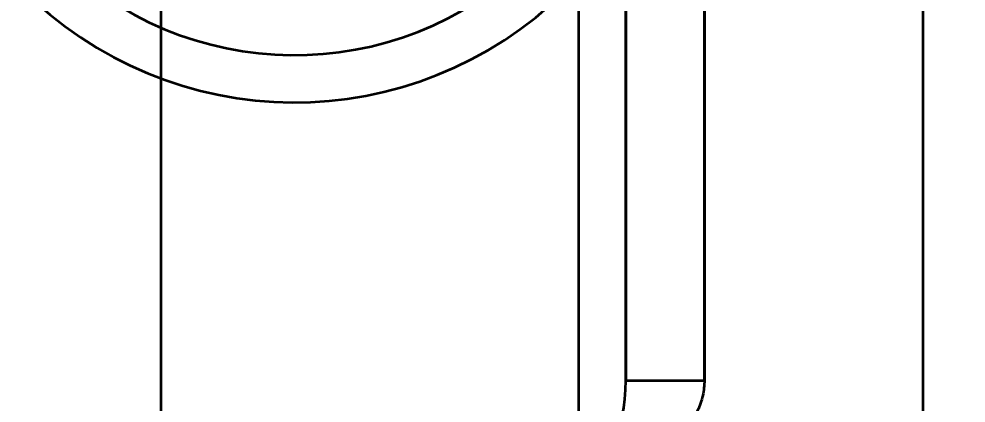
# Model space of a CAD drawing. Header units: millimetres. Extents: x -176 to 3932, y -325 to 2058.
# Drawn here: x 106.7 to 167, y 66.4 to 90.8 of the extents above; entities that cross this region are included whole.
import ezdxf

# ---------------------------------------------------------------- set-up
doc = ezdxf.new("R2010")
doc.units = ezdxf.units.MM
doc.styles.get("Standard").update_dxf_attribs({"font": 'arial.ttf'})
doc.dimstyles.new('CGJ', dxfattribs={"dimscale": 13, "dimtxt": 2.25, "dimasz": 2.25, "dimexe": 1, "dimexo": 1.25, "dimgap": 1.15, "dimtad": 1, "dimtoh": 1, "dimdec": 1, "dimdsep": 46, "dimtxsty": 'Standard', "dimcen": 0, "dimclrd": 2, "dimclre": 2, "dimclrt": 2, "dimadec": 0, "dimazin": 0, "dimtfac": 1, "dimtdec": 1, "dimtmove": 0, "dimatfit": 0, "dimfxl": 1, "dimtolj": 1, "dimtzin": 0, "dimlwe": -1, "dimarcsym": 2})

# ---------------------------------------------------------------- blocks, each defined once
blk = doc.blocks.new('Drawing View5')
at = {"color": 7, "linetype": 'Continuous', "lineweight": 35}
for p, q in [((-128.4, 202), (-128.4, -278)), ((-128.4, 202), (-128.4, -278)), ((-93.814, -270.172), (-93.814, 194.172)), ((-101.814, -276.062), (-101.814, -75)), ((-101.814, -276.062), (-101.814, -75)), ((-98.814, -270.172), (-98.814, -75)), ((-98.814, -236.8), (-98.814, -270.172)), ((-93.814, -236.8), (-93.814, -270.172)), ((-79.9, -285.73), (-79.9, -237.441)), ((-79.9, -288), (-79.9, -239.711)), ((-98.814, -270.172), (-93.814, -270.172))]:
    blk.add_line(p, q, dxfattribs=at)
for radius, end in [(24.5, 314.6585), (24.5, 314.6585), (21.5, 314.29926)]:
    blk.add_arc((-119.9, -228), radius, 134.6585, end, dxfattribs=at)
blk.add_ellipse((-101.814, -270.172), major_axis=(0, 5.889), ratio=0.5094, start_param=3.141593, end_param=4.712389, dxfattribs=at)
blk.add_open_spline([(-93.814, -270.172), (-93.819, -270.334), (-93.83, -270.658), (-93.915, -271.142), (-94.051, -271.622), (-94.242, -272.094), (-94.491, -272.563), (-94.803, -273.025), (-95.179, -273.477), (-95.616, -273.909), (-96.082, -274.291), (-96.565, -274.624), (-97.053, -274.912), (-97.579, -275.176), (-98.141, -275.412), (-98.741, -275.617), (-99.374, -275.787), (-100.031, -275.921), (-100.663, -276.006), (-101.259, -276.053), (-101.629, -276.059), (-101.814, -276.062)], degree=3, knots=[0, 0, 0, 0, 0.0578832, 0.115972, 0.1741176, 0.2321815, 0.2900439, 0.3500435, 0.4102419, 0.4704036, 0.5303531, 0.5789706, 0.6277481, 0.6764954, 0.7250715, 0.7740538, 0.823275, 0.8724637, 0.9214016, 0.9607011, 1, 1, 1, 1], dxfattribs=at)
blk = doc.blocks.new('*D61')
at = {"color": 2, "transparency": 16777216}
for p, q in [((2.716, 8.75), (2.716, -153.5)), ((1502.716, 8.75), (1502.716, -153.5))]:
    blk.add_line(p, q, dxfattribs=at)
at = {"color": 2, "lineweight": -2, "transparency": 16777216}
blk.add_line((31.966, -140.5), (1473.466, -140.5), dxfattribs=at)
at = {"color": 2, "lineweight": -3, "transparency": 16777216}
for points in [[(31.966, -135.625), (31.966, -145.375), (2.716, -140.5)], [(1473.466, -135.625), (1473.466, -145.375), (1502.716, -140.5)]]:
    blk.add_solid(points, dxfattribs=at)
at = {"layer": 'Defpoints', "color": 0, "lineweight": -3, "transparency": 16777216}
for p in [(2.716, 25), (1502.716, 25), (1502.716, -140.5)]:
    blk.add_point(p, dxfattribs=at)
at = {"color": 2, "transparency": 16777216, "insert": (752.716, -110.416), "char_height": 29.25, "attachment_point": 5}
blk.add_mtext('\\A1;1200 / 1350 / 1500 / 1650 / 1800', dxfattribs=at)

msp = doc.modelspace()

# ---------------------------------------------------------------- block references
at = {"lineweight": 0}
msp.add_blockref('Drawing View5', (244.116, 338), dxfattribs=at)

# ---------------------------------------------------------------- dimensions: what is measured, and where the dimension line sits
dim = msp.add_linear_dim(base=(1502.716, -140.5), p1=(2.716, 25), p2=(1502.716, 25), angle=180, text='1200 / 1350 / <> / 1650 / 1800', dimstyle='CGJ')
dim.commit()
dim.dimension.update_dxf_attribs({"geometry": '*D61', "text_midpoint": (752.716, -140.5), "dimtype": 160})

doc.saveas('drawing.dxf')
